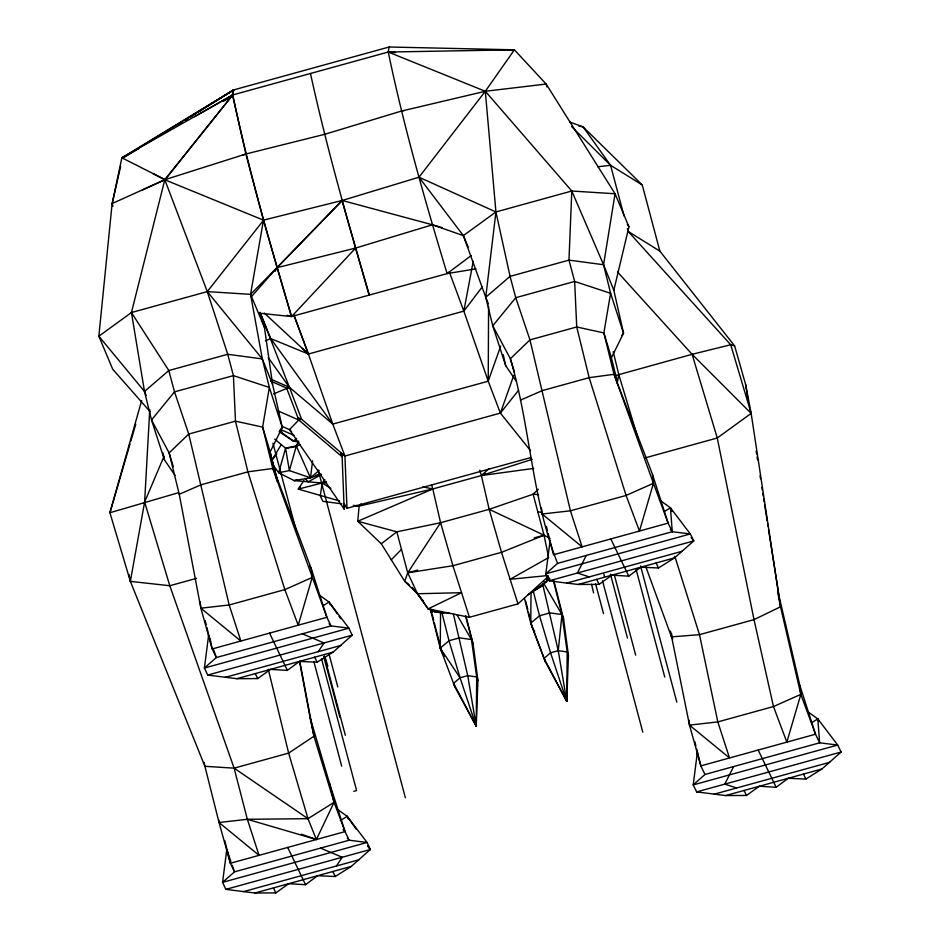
<?xml version="1.0" encoding="UTF-8"?>
<svg xmlns="http://www.w3.org/2000/svg" width="940" height="940" viewBox="0 0 940 940"><rect width="100%" height="100%" fill="white"/><g stroke="black" fill="none" stroke-linecap="round" stroke-linejoin="round"><path stroke-width="1.41" d="M530.571 450.683L500.386 413.095L488.224 381.194L488.577 306.322M440.566 611.881L440.249 648.142L444.15 656.332M553.93 580.979L563.612 619.084L568.442 655.427L566.738 701.299L545.341 661.807L530.759 623.161L531.029 592.705M549.324 577.959L549.265 580.791L566.726 583.106L578.218 584.469L599.097 584.375L611.94 575.163L628.789 576.173L640.833 567.184L658.493 567.983L674.556 557.878L693.767 540.923L690.312 533.944L670.432 507.8L659.821 500.209M549.935 545.294L550.018 541.029L545.811 573.823L549.265 580.791L693.767 540.923L691.111 537.574M697.351 754.973L697.398 752.129L693.203 784.923L696.658 791.891L725.61 795.569L746.477 795.463L759.32 786.263L776.17 787.274L788.225 778.285L805.874 779.072L821.936 768.979L841.147 752.012L837.693 745.044L817.812 718.9L808.388 712.156M465.923 615.841L473.102 644.053L477.931 680.407L476.228 726.268L454.831 686.788L440.249 648.142L430.461 609.707M472.985 646.943L473.102 644.053L465.547 616.217M616.993 380.488L611.411 357.729L623.537 333.23L613.82 290.249L628.942 226.799L615.066 193.758L571.79 191.02L568.982 260.11L574.657 281.448L576.725 326.979L589.157 377.669L626.087 495.451L639.459 531.041L653.441 483.289L652.466 474.348L614.02 374.308L603.868 332.924L610.589 293.292L603.562 264.739L571.79 191.02L485.31 91.274L388.255 52.029L232.791 94.928L121.859 157.791L112.213 203.51L112.965 206.318M149.754 409.676L144.619 502.042L130.355 581.366L204.908 766.312L219.032 822.5L230.371 863.261L234.507 871.85L222.569 882.355L225.847 889.369L254.975 893L275.843 892.906L288.686 883.694L305.547 884.705L317.591 875.716L335.239 876.515L351.302 866.41L370.348 849.502L367.07 842.475L347.189 816.331L336.567 808.741M361.031 503.911L359.127 506.12L357.752 521.265L381.264 543.755L404.705 581.284L417.501 593.751L428.158 608.861L435.385 612.081L450.201 613.456M524.496 598.475L530.759 623.161L544.096 658.364L566.738 701.299L558.243 650.644L561.967 614.548L553.272 580.274M344.639 504.757L344.169 509.069L289.485 429.627L281.554 426.149M516.272 381.17L505.708 365.754L492.76 325.804L485.745 297.252L495.932 211.958L485.31 91.274L514.391 49.82L546.14 84.048L615.066 193.758L603.562 264.739L613.82 290.249M312.609 460.764L310.47 477.826L294.208 480.622L278.663 472.761L273.211 465.171M210.877 641.809L208.609 635.252L204.403 668.034L207.681 675.061L236.809 678.692L257.678 678.586L270.52 669.386L287.382 670.396L299.425 661.408L317.074 662.195L333.136 652.102L352.183 635.182L348.904 628.167L331.021 625.899L326.885 617.298L311.222 568.524L275.749 474.653L270.168 451.905L282.294 427.406L269.345 387.468L262.319 358.916L250.557 294.349L263.47 220.136L245.869 154.007L232.509 95.011L233.625 89.923L389.148 47L514.391 49.82L511.63 50.549M225.353 100.181L232.791 94.928L165.088 179.646L121.859 157.791L233.696 89.899L232.791 94.928C248.489 169.764 269.674 243.307 291.647 316.498L355.496 248.207M389.148 47L388.255 52.029C403.801 126.9 424.951 200.455 447.111 273.599L475.793 268.899M617.216 383.191L618.779 374.543L613.232 351.724M268.217 357.541L289.426 387.315L332.772 424.093L488.224 381.194L463.843 311.116L473.231 261.25M120.637 166.309L112.095 203.827L98.853 336.214L112.73 369.255L149.977 411.52M175.028 475.335L164.465 459.919L151.516 419.98L144.502 391.428L131.435 312.55L164.805 179.728L232.533 95.116M141.658 400.605L109.921 512.735L130.355 581.366L169.787 585.738L196.578 578.335M298.567 441.048L296.312 446.065L289.379 470.588L278.663 472.761L285.596 448.239L288.274 447.499M130.037 443.856L109.921 512.735L178.459 492.701M130.86 441.048L135.783 424.175M532.075 592.13L541.793 586.09L546.634 581.378L547.409 578.699M309.589 566.115L311.222 568.524L312.197 577.466L298.215 625.206L284.844 589.615L247.913 471.845L235.482 421.155L233.414 375.624L227.738 354.286L207.282 291.612L164.805 179.728L153.279 173.794M768.52 529.467L779.048 596.183L799.858 685.448L800.821 694.39L786.839 742.142L773.479 706.551L754.009 619.625L717.267 437.993L692.099 354.31L617.533 272.001M488.224 381.194L500.691 346.073M341.079 454.02L344.933 456.006L500.386 413.095L513.816 375.283M298.286 442.646L296.711 446.559L285.596 448.239L274.738 439.074M164.018 456.346L144.619 502.042L169.787 585.738L234.119 768.156L247.349 819.292L259.041 855.341L219.032 822.5L218.762 819.939M539.584 586.478L546.634 581.378L548.314 577.795M299.531 661.419L310.071 717.49L329.388 782.832L334.088 802.29L316.38 839.526L247.349 819.292L219.032 822.5M586.255 555.458L577.407 573.024L589.239 576.902M733.635 766.558L724.787 784.125L736.631 787.99M274.985 271.413L277.089 267.665L342.195 200.479L418.993 177.214L485.31 91.274L546.14 84.048L546.892 86.868M271.613 460.694L281.178 444.749M303.855 480.54L298.297 489.117L339.693 500.997M538.644 494.605L533.133 494.217L489.176 509.315L440.59 522.722L407.725 572.824L404.705 581.284L409.17 584.692M318.272 651.678L324.041 642.948L302.351 633.807M336.438 865.987L342.207 857.257L320.517 848.115M272.553 459.554L276.76 453.62M324.794 479.623L322.197 483.031L320.27 495.873L322.89 501.349L341.725 503.828M265.409 340.844L270.743 338.588L308.39 354.028L463.843 311.116L482.49 286.606M263.647 220.089L207.282 291.612L131.435 312.55L98.853 336.214L144.502 391.428L146.123 395.458M500.386 413.095L518.504 390.37M279.533 430.779L282.294 427.406L272.577 384.425L264.446 327.39L259.628 312.562M621.692 335.486L623.537 333.23L610.589 293.292L574.657 281.448L515.743 297.71L492.76 325.804L510.361 358.739L514.544 372.51M251.168 296.923L276.912 267.712L342.043 200.608M530.9 457.545L346.989 508.293L344.933 456.006L301.599 419.228L298.779 420.004L289.485 429.627L291.553 431.613M391.275 559.805L401.486 549.36M272.577 384.425L262.319 358.916L207.282 291.612L250.557 294.349L276.912 267.712L355.637 248.054L432.435 224.789L442.223 227.68M300.389 487.061L298.297 489.117L326.438 481.868M538.326 489.223L533.133 494.217L544.037 535.212L548.384 556.151M353.322 505.356L359.127 506.12L432.788 488.953L481.374 475.546L488.941 468.625M431.566 484.911L432.788 488.953L357.752 521.265L396.821 531.829L407.725 572.824L417.501 593.751L428.158 608.861L469.413 617.286L517.999 603.88L548.349 576.385M557.585 563.365L545.811 573.823L690.312 533.944L672.264 531.723L557.585 563.365C531.582 498.094 530.36 425.902 510.361 358.739L529.972 339.88L576.725 326.979L603.868 332.924L611.411 357.729M704.965 774.466L693.203 784.923L837.693 745.044L819.645 742.823L704.965 774.466L700.829 765.877L689.502 725.116L670.467 631.104M454.831 686.788L453.585 683.333L460.036 677.752L467.732 675.625L476.686 676.965L477.931 680.407M279.239 431.742L293.409 441.095L296.535 438.393M144.502 391.428L168.824 370.548L227.738 354.286L262.319 358.916M488.436 303.973L485.745 297.252L510.068 276.372L568.982 260.11L603.562 264.739M319.142 470.458L310.47 477.826L289.379 470.588L285.596 448.239L300.342 444.961M530.759 623.161L539.525 615.759L549.923 612.892L561.967 614.548L563.612 619.084M381.264 543.755L396.821 531.829L440.59 522.722L452.927 565.727L469.413 617.286M471.293 255.516L447.111 273.599L291.365 316.58L258.676 313.102M112.213 203.51L164.829 179.775L263.47 220.136L342.195 200.479L432.435 224.789L463.349 235.623L495.932 211.958L571.79 191.02M627.427 228.643L628.178 231.452L659.857 251.121L734.634 345.897L745.608 384.425L751.154 413.4L717.267 437.993L645.357 457.839M527.822 594.985L532.522 591.577M534.872 589.885L537.222 588.182M223.555 101.332L232.509 95.011L194.592 116.713M247.349 819.292L307.991 818.693L334.088 802.29L313.96 736.22L310.071 717.49M178.212 124.515L181.913 122.2M185.615 119.897L188.071 118.358M190.538 116.819L195.473 113.74M197.941 112.201L233.625 89.923L137.522 148.79M177.895 124.679L180.374 123.128M185.356 120.026L187.847 118.475M190.326 116.924L233.696 89.899M323.325 605.572L329.024 602.023L348.904 628.167L204.403 668.034L216.341 657.542L331.021 625.899L329.082 623.749M340.351 820.585L347.189 816.331L356.284 829.362M664.662 511.372L670.432 507.8L672.1 511.501M812.043 722.472L817.812 718.9L818.928 721.368M123.786 157.203L128.78 154.137M131.271 152.609L135.019 150.318M534.178 590.485L541.793 586.09L537.621 587.241M138.967 148.555L123.798 157.238L127.523 155.218M548.678 557.549L510.126 579.287L547.973 575.538M321.339 474.582L308.203 481.832L304.924 478.448M517.999 603.88L501.502 552.321L489.176 509.315L481.374 475.546L485.228 473.419M431.202 612.492L434.727 610.636M130.59 153.255L121.859 157.791L124.632 157.015M428.158 608.861L461.552 592.694L417.501 593.751M536.646 588.499L541.793 586.09M142.398 189.974L164.805 179.728L246.045 153.949L324.594 134.338L401.392 111.085L485.31 91.274M273.528 393.907L289.426 387.315L301.599 419.228L297.639 417.489M286.817 388.478L289.426 387.315L260.086 312.421M312.197 577.466L284.844 589.615L229.184 604.984L200.866 608.192L179.258 494.287L169.118 452.904L151.516 419.98L174.499 391.874L233.414 375.624L269.345 387.468L262.624 427.101L272.776 468.484L326.885 617.298L212.205 648.941L200.866 608.192L200.185 601.8M520.502 400.111L542.404 390.57L589.157 377.669L614.02 374.308L653.441 483.289L626.087 495.451L570.427 510.808L542.11 514.015L541.428 507.623M628.178 231.452L730.721 344.757L751.154 413.4L780.541 606.793L800.821 694.39L773.479 706.551L717.819 721.908L689.502 725.116L688.95 720.005M179.258 494.287L201.16 484.746L247.913 471.845L272.776 468.484L275.749 474.653M243.002 155.053L246.045 153.949M326.345 481.586L322.197 483.031L294.208 480.622L296.899 479.882M321.069 474.171L310.47 477.826L296.312 446.065M479.741 470.153L481.374 475.546L532.252 459.331M614.607 375.824L692.099 354.31L730.721 344.757L734.634 345.897M280.872 431.977L293.409 441.095L296.053 440.355M315.664 475.487L319.694 474.371M417.63 570.098L407.725 572.824L452.927 565.727L501.502 552.321L544.037 535.212L549.982 538.338M534.131 537.938L544.037 535.212L489.176 509.315M433.375 610.166L435.385 612.081L437.887 611.388M544.119 582.072L546.634 581.378M207.681 675.061L352.183 635.182M225.189 677.364L340.785 645.463M566.726 583.106L682.323 551.204M236.809 678.692L333.136 652.102M578.218 584.469L674.556 557.878M568.442 655.427L567.196 651.984L558.243 650.644L550.546 652.771L544.096 658.364L545.341 661.807M204.074 762.305L204.908 766.312L234.119 768.156L288.639 753.105L313.96 736.22L299.825 661.537M353.781 791.304L356.601 790.528L321.551 658.846M230.864 861.369L226.775 849.56L222.569 882.355L367.07 842.475L349.187 840.207L345.051 831.606L230.371 863.261L224.742 840.536M225.847 889.369L370.348 849.502L367.869 845.941M243.343 891.684L358.951 859.771M254.975 893L351.302 866.41M696.658 791.891L841.147 752.012M714.118 794.206L829.715 762.305M725.61 795.569L821.936 768.979M401.392 111.085L404.247 110.532M481.374 475.546L533.755 468.414M597.676 166.756L610.577 165.311L642.267 184.98L659.857 251.121M645.803 566.702L671.489 636.885L699.489 634.664L754.009 619.625L780.541 606.793L777.65 592.024M326.532 482.714L322.197 483.031L330.81 488.424M547.221 579.287L550.076 579.099M429.897 489.035L432.788 488.953L440.59 522.722M514.391 49.82L388.255 52.029L395.54 52.605M279.356 431.895L282.176 432.095M435.385 612.081L443.997 612.857M471.457 639.529L459.413 637.861L449.014 640.739L440.249 648.142L460.036 677.752L476.228 726.268L476.686 676.965L471.457 639.529L456.852 614.631M537.798 511.736L541.969 512.5M578.77 126.066L583.094 126.865L642.267 184.98M293.409 441.095L298.92 442.117M422.824 486.873L432.788 488.953M356.342 505.391L359.127 506.12M287.182 315.252L291.647 316.498M301.387 834.191L316.38 839.526L307.991 818.693L288.639 753.105L268.288 669.257M569.534 121.965L583.094 126.865L610.577 165.311L624.054 215.977M270.943 379.208L289.426 387.315M270.544 381.041L286.618 388.103L298.779 420.004L342.125 456.781L344.169 509.069L343.476 506.425M277.653 410.733L298.779 420.004M280.649 429.521L294.044 435.396M234.119 768.156L307.991 818.693M319.588 595.279L329.024 602.023L337.296 613.867M542.11 514.015L582.119 546.857L570.427 510.808L529.972 339.88L515.743 297.71L510.068 276.372L495.932 211.958L418.993 177.214L463.349 235.623L468.343 247.525M689.502 725.116L729.499 757.957L717.819 721.908L699.489 634.664L674.803 556.257M200.866 608.192L240.875 641.033L229.184 604.984L188.729 434.057L174.499 391.874L168.824 370.548L131.435 312.55M423.529 601.13L412.261 587.488M302.281 348.34L308.402 354.016L332.772 424.093L344.933 456.006M264.281 313.044L308.39 354.028L294.291 316.04M571.626 126.606L610.577 165.311M692.099 354.31L751.154 413.4M670.326 529.584L672.264 531.723L670.432 507.8M343.112 829.468L345.051 831.606L329.388 782.832M347.248 838.069L349.187 840.207L234.507 871.85L232.227 865.293M367.693 846.153L370.348 849.502M332.772 424.093L270.732 338.588L260.039 312.433M338.952 616.229L340.597 618.602M343.711 503.523L346.989 508.293M627.286 224.39L628.942 226.799M534.66 631.351L532.404 627.697L528.456 612.175M543.708 583.423L561.967 614.548L567.196 651.984L566.738 701.299L550.546 652.771L539.525 615.759L533.567 592.235M453.585 683.333L476.228 726.268L475.887 723.389M803.465 774.078L805.874 779.072M672.264 531.723L668.129 523.122L653.441 483.289M758.169 750.05L776.17 787.274M656.085 562.978L658.493 567.983M744.069 790.47L746.477 795.463M610.789 538.949L628.789 576.173M596.688 579.369L599.097 584.375M314.677 657.201L317.074 662.195M269.545 633.125L287.382 670.396M255.28 673.592L257.678 678.586M332.831 871.509L335.239 876.515M287.711 847.434L305.547 884.705M273.434 887.9L275.843 892.906M329.024 602.023L330.081 604.502M347.189 816.331L348.247 818.811M250.557 294.349L264.446 327.39M293.726 314.688L308.402 354.016M334.088 802.29L345.051 831.606M449.238 271.742L463.843 311.116M800.821 694.39L815.509 734.222L819.645 742.823L817.812 718.9M463.349 235.623L485.745 297.252M213.603 649.681L216.341 657.542L212.205 648.941L206.929 627.638M565.856 698.573L566.738 701.299L566.397 698.42M474.9 722.178L476.228 726.268L467.732 675.625L453.456 614.349M652.466 474.348L668.129 523.122L553.448 554.776L548.173 533.473M270.168 451.905L262.624 427.101L235.482 421.155L188.729 434.057L169.118 452.904L173.301 466.687M618.779 374.543L638.072 438.698M460.036 677.752L449.014 640.739L442.012 613.068M324.852 656.402L327.86 666.225M369.385 295.043C347.777 221.734 326.803 148.179 310.47 73.496M369.091 295.125L342.019 200.525M263.47 220.136L291.318 316.404M640.563 565.904L676.823 702.157M636.133 569.546L664.756 677.082M614.231 574.516L635.675 655.145M610.483 574.269L627.45 638.037M602.493 580.72L642.807 732.213M595.607 583.881L603.527 613.655M430.731 609.002L431.836 613.174M341.032 452.692L342.125 456.781M318.131 469.977L405.352 797.743M272.929 443.187L296.323 531.065M329.129 654.381L337.801 686.987M270.062 452.387L277.97 482.079M324.265 656.061L345.332 735.268M272.224 462.938L273.352 467.18M274.104 470.012L277.112 481.315M323.748 656.602L339.928 717.396M313.854 661.525L341.714 766.229M525.589 600.883L527.74 609.343M432.212 614.572L433.646 620.212M434.362 623.032L441.894 652.666M542.568 583.834L558.243 650.644M694.86 741.731L695.905 745.996M696.611 748.827L700.829 765.877L815.509 734.222L799.858 685.448L799.952 688.292M546.422 526.365L547.468 530.63M205.179 620.541L206.224 624.806M591.577 584.316L593.587 592.893M603.891 574.105L604.561 576.948M503.206 354.662L505.708 365.754M162.902 452.986L164.465 459.919M671.477 633.407L672.652 639.118M129.038 574.469L130.355 581.366M745.608 384.425L748.134 400.381M756.148 451.141L756.606 454.044M757.064 456.946L757.523 459.848M760.037 475.805L760.495 478.707M761.87 487.402L762.328 490.304M762.786 493.206L763.245 496.109M763.703 499.011L764.161 501.913M764.62 504.804L767.146 520.76M767.604 523.662L768.062 526.564M671.113 634.23L671.489 636.885"/></g></svg>
